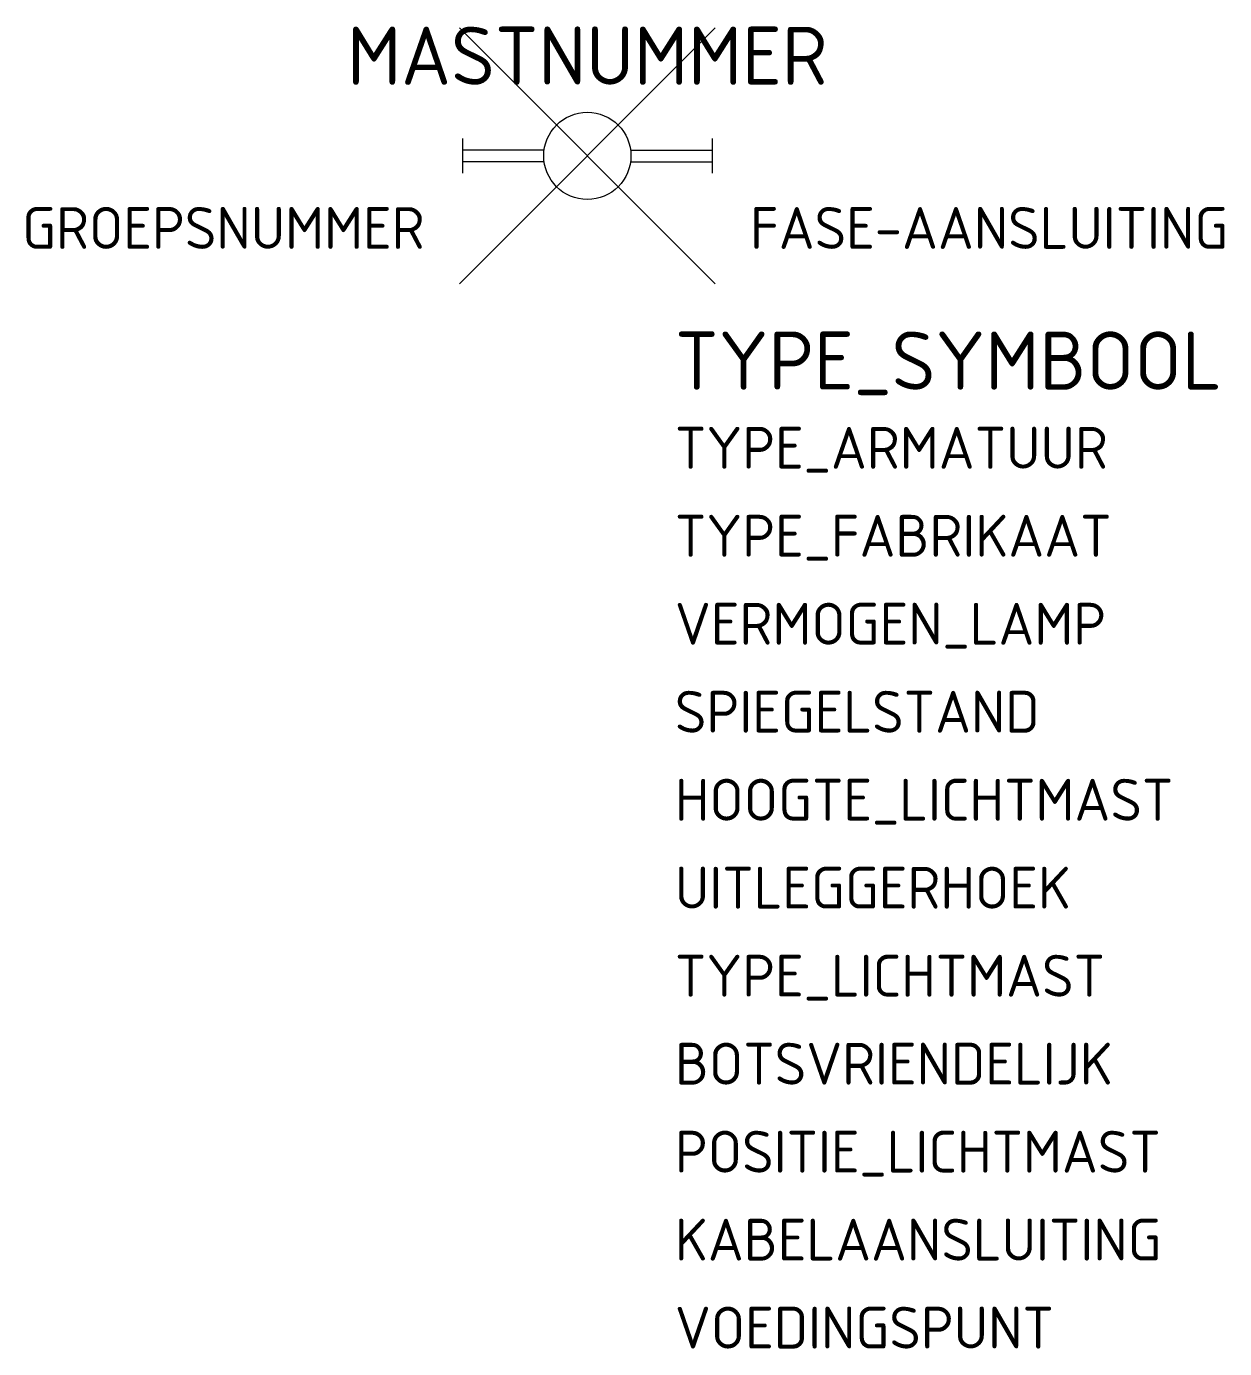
# Model space of a CAD drawing. Extents: x -24.1 to 27.4, y -51.3 to 5.6.
import ezdxf
from ezdxf.enums import TextEntityAlignment as Align

# ---------------------------------------------------------------- set-up
doc = ezdxf.new("R2010")
doc.units = 0
doc.styles.add('NLCS-ISO', font='NLCS-ISO.ttf')

msp = doc.modelspace()

# ---------------------------------------------------------------- linework, layer by layer
for points in [[(5.5, 5.5), (-5.5, -5.5)], [(-5.5, 5.5), (5.5, -5.5)]]:
    msp.add_lwpolyline(points)
at = {"flags": 128}
for points in [[(-5.375, 0.75), (-5.375, -0.75)], [(5.375, 0.75), (5.375, -0.75)], [(-1.858, 0.25), (-5.375, 0.25)], [(1.858, 0.25), (5.375, 0.25)], [(-1.858, -0.25), (-5.375, -0.25)], [(1.858, -0.25), (5.375, -0.25)]]:
    msp.add_lwpolyline(points, dxfattribs=at)
msp.add_circle((0, 0), 1.875)

# ---------------------------------------------------------------- texts
at = {"style": 'NLCS-ISO'}
msp.add_attdef('MASTNUMMER', text='', height=2.5, dxfattribs=at).set_placement((0, 4.31), align=Align.MIDDLE)
msp.add_attdef('GROEPSNUMMER', text='', height=1.8, dxfattribs=at).set_placement((-7, -4), align=Align.RIGHT)
msp.add_attdef('FASE-AANSLUITING', (7, -4), '', height=1.8, dxfattribs=at)
at = {"style": 'NLCS-ISO', "flags": 1}
for tag, p, s, height in [('TYPE_SYMBOOL', (3.765, -10.056), 'B', 2.5), ('TYPE_ARMATUUR', (3.765, -13.456), 'IPSO SON-T', 1.8), ('TYPE_FABRIKAAT', (3.765, -17.24), '', 1.8), ('VERMOGEN_LAMP', (3.765, -21.025), '2x .... W', 1.8), ('SPIEGELSTAND', (3.765, -24.809), 'Vlakglas 35/115/5', 1.8), ('HOOGTE_LICHTMAST', (3.765, -28.594), '18m', 1.8), ('UITLEGGERHOEK', (3.765, -32.378), '5°', 1.8), ('TYPE_LICHTMAST', (3.765, -36.163), 'Enkele PAALTOPMAST', 1.8), ('BOTSVRIENDELIJK', (3.765, -39.947), 'Ja', 1.8), ('POSITIE_LICHTMAST', (3.765, -43.732), 'Rechts', 1.8), ('KABELAANSLUITING', (3.765, -47.516), 'EO-YMeKaszh 4x2,5mm² (d.m.v. aftakmof)', 1.8), ('VOEDINGSPUNT', (3.765, -51.301), '', 1.8)]:
    msp.add_attdef(tag, p, s, height=height, dxfattribs=at)

doc.saveas('drawing.dxf')
